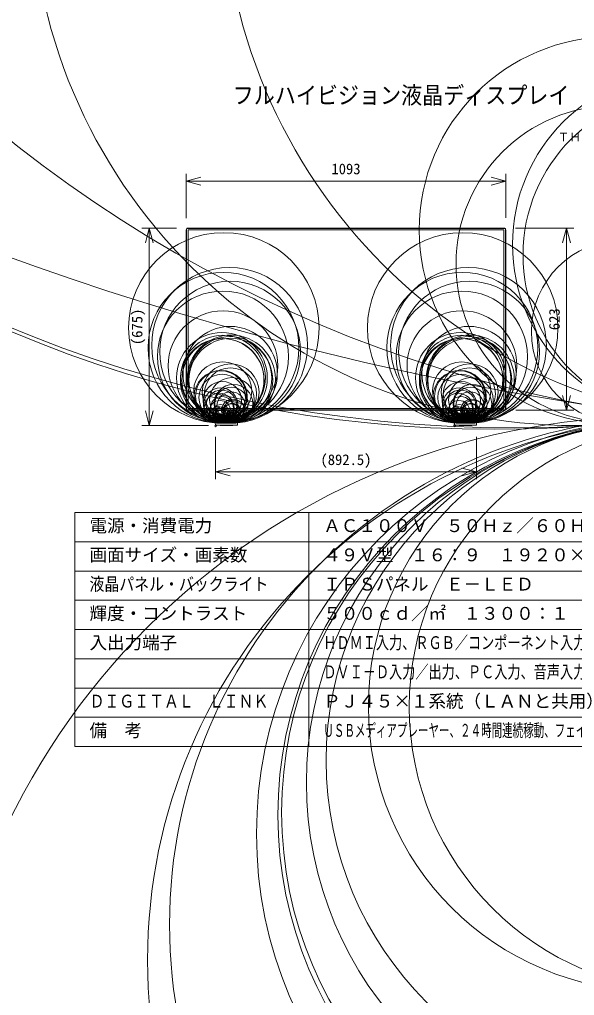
# Model space of a CAD drawing. Units: millimetres, scale not verified. Extents: x -420 to 631, y -246 to 1047.
# Drawn here: x -72 to 23, y -99.1 to 67.8 of the extents above; entities that cross this region are included whole.
import ezdxf
from ezdxf.enums import TextEntityAlignment as Align

# ---------------------------------------------------------------- set-up
doc = ezdxf.new("R2010")
doc.units = ezdxf.units.MM
doc.header["$LTSCALE"] = 0.125
for name, color, linetype, lineweight in [('0-0_0', 7, 'Continuous', 20), ('0-2_WAKU', 1, 'Continuous', 18), ('0-4_SUNPO', 3, 'Continuous', 18), ('0-5_GAIKEI', 1, 'Continuous', 18)]:
    doc.layers.add(name, color=color, linetype=linetype, lineweight=lineweight)
doc.layers.add('0-1_MOJI1', color=7, linetype='Continuous')
doc.layers.add('0-3_TOUROKU', color=7, linetype='Continuous')
doc.styles.add('ＭＳ ゴシック', font='')
doc.styles.get('ＭＳ ゴシック').set_extended_font_data('MS Gothic')

# ---------------------------------------------------------------- blocks, each defined once
blk = doc.blocks.new('_Open30')
at = {"layer": '0-0_0'}
blk.add_line((0, 0), (-1, 0), dxfattribs=at)
blk.add_lwpolyline([(-1, 0.26795), (0, 0), (-1, -0.26795)], dxfattribs=at)
blk = doc.blocks.new('D3')
at = {"layer": '0-4_SUNPO'}
for p, q in [((21.0609, 221.3111), (21.0609, 228.9125)), ((75.7109, 221.3611), (75.7109, 228.9125)), ((73.2109, 227.6625), (23.5609, 227.6625))]:
    blk.add_line(p, q, dxfattribs=at)
at = {"layer": '0-4_SUNPO', "xscale": 2.5, "yscale": 2.5, "rotation": 180}
blk.add_blockref('_Open30', (21.0609, 227.6625), dxfattribs=at)
at = {"layer": '0-4_SUNPO', "xscale": 2.5, "yscale": 2.5}
blk.add_blockref('_Open30', (75.7109, 227.6625), dxfattribs=at)
at = {"layer": '0-4_SUNPO', "color": 7, "style": 'ＭＳ ゴシック'}
blk.add_text('1093', height=1.833, dxfattribs=at).set_placement((45.8859, 228.2875), align=Align.BOTTOM_LEFT)
blk = doc.blocks.new('D4')
at = {"layer": '0-4_SUNPO'}
for p, q in [((77.3909, 219.6311), (87.3713, 219.6311)), ((86.1213, 217.1311), (86.1213, 190.9811)), ((77.4409, 188.4811), (87.3713, 188.4811))]:
    blk.add_line(p, q, dxfattribs=at)
at = {"layer": '0-4_SUNPO', "xscale": 2.5, "yscale": 2.5}
for p, rotation in [((86.1213, 219.6311), 90), ((86.1213, 188.4811), 270)]:
    blk.add_blockref('_Open30', p, dxfattribs=dict(at, rotation=rotation))
at = {"layer": '0-4_SUNPO', "color": 7, "style": 'ＭＳ ゴシック'}
blk.add_text('623', height=1.833, rotation=90, dxfattribs=at).set_placement((85.4963, 202.1811), align=Align.BOTTOM_LEFT)
blk = doc.blocks.new('D5')
at = {"layer": '0-4_SUNPO'}
for p, q in [((26.0728, 183.9646), (26.0728, 176.6935)), ((70.699, 183.9646), (70.699, 176.6935)), ((28.5728, 177.9435), (68.199, 177.9435))]:
    blk.add_line(p, q, dxfattribs=at)
at = {"layer": '0-4_SUNPO', "xscale": 2.5, "yscale": 2.5, "rotation": 180}
blk.add_blockref('_Open30', (26.0728, 177.9435), dxfattribs=at)
at = {"layer": '0-4_SUNPO', "xscale": 2.5, "yscale": 2.5}
blk.add_blockref('_Open30', (70.699, 177.9435), dxfattribs=at)
at = {"layer": '0-4_SUNPO', "color": 7, "style": 'ＭＳ ゴシック'}
blk.add_text('(892.5)', height=1.833, dxfattribs=at).set_placement((44.0109, 178.5685), align=Align.BOTTOM_LEFT)
blk = doc.blocks.new('D6')
at = {"layer": '0-4_SUNPO'}
for p, q in [((19.3809, 219.6311), (13.4767, 219.6311)), ((14.7267, 217.1311), (14.7267, 188.3603)), ((24.8728, 185.8603), (13.4767, 185.8603))]:
    blk.add_line(p, q, dxfattribs=at)
at = {"layer": '0-4_SUNPO', "xscale": 2.5, "yscale": 2.5}
for p, rotation in [((14.7267, 219.6311), 90), ((14.7267, 185.8603), 270)]:
    blk.add_blockref('_Open30', p, dxfattribs=dict(at, rotation=rotation))
at = {"layer": '0-4_SUNPO', "color": 7, "style": 'ＭＳ ゴシック'}
blk.add_text('(675)', height=1.833, rotation=90, dxfattribs=at).set_placement((14.1017, 199.6207), align=Align.BOTTOM_LEFT)

msp = doc.modelspace()

# ---------------------------------------------------------------- linework, layer by layer
at = {"layer": '0-2_WAKU', "color": 4}
for p, q in [((-62.5005, -56.4969), (-62.5005, -16.4969)), ((-62.5005, -16.4969), (62.4995, -16.4969)), ((-22.5005, -56.4969), (-22.5005, -16.4969)), ((-62.5005, -56.4969), (62.4995, -56.4969))]:
    msp.add_line(p, q, dxfattribs=at)
at = {"layer": '0-2_WAKU'}
for p, q in [((62.4995, -21.4969), (-62.5005, -21.4969)), ((62.4995, -26.4969), (-62.5005, -26.4969)), ((62.4995, -31.4969), (-62.5005, -31.4969)), ((-62.5005, -36.4969), (62.4995, -36.4969)), ((-62.5005, -41.4969), (62.4995, -41.4969)), ((-62.5005, -46.4969), (62.4995, -46.4969)), ((-62.5005, -51.4969), (62.4995, -51.4969))]:
    msp.add_line(p, q, dxfattribs=at)
at = {"layer": '0-5_GAIKEI', "color": 7}
for p, q in [((-43.4396, 1.2542), (-43.4396, 31.8143)), ((-43.4396, 31.8143), (-43.4271, 31.8143)), ((-43.1197, 32.1342), (-43.1197, 32.1217)), ((-43.1197, 32.1342), (10.8904, 32.1342)), ((11.2104, 31.8643), (11.2104, 1.3042)), ((10.9404, 0.9842), (-43.1197, 0.9842)), ((-37.647, 0.0725), (-37.6706, -0.1679)), ((-35.5496, 0.1634), (-37.556, 0.1634)), ((-37.0778, 0.1638), (-37.0778, 0.9842)), ((-36.0278, 0.9842), (-36.0278, 0.1638)), ((-35.4397, -0.168), (-35.4585, 0.0725)), ((3.2292, 0.0725), (3.2056, -0.1679)), ((5.3267, 0.1634), (3.3203, 0.1634)), ((3.7985, 0.1638), (3.7985, 0.9842)), ((4.8485, 0.9842), (4.8485, 0.1638)), ((5.4366, -0.168), (5.4178, 0.0725)), ((-38.4278, -1.5323), (-38.3597, -0.7545)), ((-38.3779, -1.5866), (-34.7276, -1.5866)), ((-35.3316, -0.2866), (-37.7739, -0.2866)), ((-37.6278, -1.6366), (-37.6278, -1.5866)), ((-34.6778, -1.5323), (-34.7458, -0.7545)), ((2.4485, -1.5323), (2.5165, -0.7545)), ((2.4983, -1.5866), (6.1487, -1.5866)), ((5.5446, -0.2866), (3.1023, -0.2866)), ((3.2485, -1.6366), (3.2485, -1.5866)), ((6.1985, -1.5323), (6.1304, -0.7545))]:
    msp.add_line(p, q, dxfattribs=at)
at = {"layer": '0-5_GAIKEI'}
for p, q in [((-43.4396, 31.7643), (-43.4271, 31.7643)), ((-43.4271, 1.2542), (-43.4271, 31.8143)), ((-43.4196, 1.1542), (-43.4196, 31.9643)), ((-43.3896, 31.9643), (-43.4196, 31.9643)), ((-43.3896, 31.9643), (-43.3896, 1.1542)), ((-43.2697, 32.1142), (-43.2697, 32.0842)), ((-43.2697, 32.1142), (11.0404, 32.1142)), ((11.0404, 32.0842), (-43.2697, 32.0842)), ((-43.1247, 31.7693), (-43.1247, 1.3492)), ((10.8904, 32.1217), (-43.1197, 32.1217)), ((10.8454, 31.8193), (-43.0747, 31.8193)), ((-43.0697, 32.1342), (-43.0697, 32.1217)), ((10.8404, 32.1342), (10.8404, 32.1217)), ((10.8904, 32.1342), (10.8904, 32.1217)), ((10.8954, 1.3492), (10.8954, 31.7693)), ((11.0404, 32.0842), (11.0404, 32.1142)), ((11.1904, 31.9643), (11.1604, 31.9643)), ((11.1604, 1.1542), (11.1604, 31.9643)), ((11.1904, 31.9643), (11.1904, 1.1542)), ((11.2104, 31.8643), (11.1979, 31.8643)), ((11.1979, 1.3042), (11.1979, 31.8643)), ((11.2104, 31.8143), (11.1979, 31.8143)), ((-43.4396, 1.3042), (-43.4271, 1.3042)), ((-43.4396, 1.2542), (-43.4271, 1.2542)), ((-43.4196, 1.1542), (-43.3896, 1.1542)), ((-43.2697, 1.0342), (-43.2697, 1.0042)), ((-43.2697, 1.0342), (11.0404, 1.0342)), ((11.0404, 1.0042), (-43.2697, 1.0042)), ((-43.1197, 0.9842), (-43.1197, 0.9967)), ((10.9404, 0.9967), (-43.1197, 0.9967)), ((-43.0747, 1.2992), (10.8454, 1.2992)), ((-43.0697, 0.9842), (-43.0697, 0.9967)), ((6.7928, 0.8237), (6.7872, 0.9842)), ((7.6097, 0.8237), (6.7928, 0.8237)), ((7.5947, 0.8093), (6.8078, 0.8093)), ((6.8313, 0.8093), (6.8313, 0.9842)), ((7.5712, 0.8093), (7.5712, 0.9842)), ((7.6153, 0.9842), (7.6097, 0.8237)), ((10.8904, 0.9842), (10.8904, 0.9967)), ((10.9404, 0.9842), (10.9404, 0.9967)), ((11.0404, 1.0042), (11.0404, 1.0342)), ((11.1604, 1.1542), (11.1904, 1.1542)), ((11.2104, 1.3542), (11.1979, 1.3542)), ((11.2104, 1.3042), (11.1979, 1.3042)), ((-38.4278, -1.5323), (-34.6778, -1.5323)), ((-38.3868, -1.0635), (-38.3894, -1.0941)), ((-38.3824, -1.0137), (-38.3868, -1.0635)), ((-38.3782, -0.9663), (-38.3824, -1.0137)), ((-38.3761, -0.9416), (-38.3782, -0.9663)), ((-38.3725, -0.9004), (-38.3761, -0.9416)), ((-37.7739, -0.2866), (-37.7739, -0.5926)), ((-37.16, -0.6805), (-35.9455, -0.6805)), ((-37.16, -0.7991), (-35.9455, -0.7991)), ((-37.1564, -1.0619), (-35.9491, -1.0619)), ((-37.1564, -1.2431), (-35.9491, -1.2431)), ((-35.4395, -0.168), (-35.4395, -0.168)), ((-35.3316, -0.2866), (-35.3316, -0.5926)), ((-34.8827, -0.885), (-34.9007, -0.5768)), ((-34.7161, -1.0941), (-34.7188, -1.0635)), ((2.4485, -1.5323), (6.1985, -1.5323)), ((2.4895, -1.0635), (2.4868, -1.0941)), ((2.4938, -1.0137), (2.4895, -1.0635)), ((2.498, -0.9663), (2.4938, -1.0137)), ((2.5002, -0.9416), (2.498, -0.9663)), ((2.5038, -0.9004), (2.5002, -0.9416)), ((3.1023, -0.2866), (3.1023, -0.5926)), ((3.7162, -0.6805), (4.9307, -0.6805)), ((3.7162, -0.7991), (4.9307, -0.7991)), ((3.7199, -1.0619), (4.9271, -1.0619)), ((3.7199, -1.2431), (4.9271, -1.2431)), ((5.4368, -0.168), (5.4368, -0.168)), ((5.5446, -0.2866), (5.5446, -0.5926)), ((5.9935, -0.885), (5.9756, -0.5768)), ((6.1601, -1.0941), (6.1575, -1.0635))]:
    msp.add_line(p, q, dxfattribs=at)
at = {"layer": '0-5_GAIKEI', "color": 7}
for points in [[(-37.6278, -1.6366), (-35.4778, -1.6366), (-35.4778, -1.5866)], [(3.2485, -1.6366), (5.3985, -1.6366), (5.3985, -1.5866)]]:
    msp.add_lwpolyline(points, dxfattribs=at)
at = {"layer": '0-5_GAIKEI'}
for centre, radius in [((105.615, 521.4714), 525.7065), ((67.067, 223.6299), 225.6601), ((12.7677, 222.9143), 224.9417), ((9.2334, 209.7574), 212.0252), ((56.6309, 92.2486), 93.8799), ((23.18, 91.6455), 93.2761), ((29.5017, 31.7871), 33.0849), ((29.8037, 25.9817), 27.1019), ((-37.0225, 15.0537), 16.2973), ((3.8537, 15.0537), 16.2973), ((31.2589, 14.4463), 15.6553), ((-36.0335, 12.0764), 13.3198), ((4.8427, 12.0764), 13.3198), ((-37.0877, 11.6637), 12.9068), ((3.7886, 11.6637), 12.9068), ((-35.9384, 10.9877), 12.0496), ((4.9378, 10.9877), 12.0496), ((-37.1772, 10.1562), 11.2181), ((3.699, 10.1562), 11.2181), ((-37.1576, 8.5943), 9.3934), ((3.7186, 8.5943), 9.3934), ((-35.939, 7.2659), 8.065), ((4.9373, 7.2659), 8.065), ((-37.3504, 6.5237), 7.7601), ((-37.1658, 6.5662), 7.2467), ((-35.7416, 6.3066), 7.5426), ((-35.9397, 6.448), 7.1284), ((3.5259, 6.5237), 7.7601), ((3.7104, 6.5662), 7.2467), ((5.1346, 6.3066), 7.5426), ((4.9365, 6.448), 7.1284), ((-37.2925, 6.094), 7.1543), ((-37.1845, 6.2241), 7.0231), ((-35.8232, 6.1158), 7.1763), ((3.5837, 6.094), 7.1543), ((3.6917, 6.2241), 7.0231), ((5.0531, 6.1158), 7.1763), ((-37.2062, 4.2846), 4.9647), ((-35.8468, 4.068), 4.8658), ((3.6701, 4.2846), 4.9647), ((5.0295, 4.068), 4.8658), ((-37.6181, 3.2661), 4.4915), ((-37.4286, 3.3696), 4.4265), ((-37.3056, 3.1762), 3.9728), ((-35.8843, 3.7816), 4.4615), ((3.2582, 3.2661), 4.4915), ((3.4477, 3.3696), 4.4265), ((3.5707, 3.1762), 3.9728), ((4.992, 3.7816), 4.4615), ((-37.2707, 2.6145), 3.2934), ((-35.6339, 2.7595), 3.8148), ((-35.3769, 2.0905), 3.3108), ((3.6055, 2.6145), 3.2934), ((5.2423, 2.7595), 3.8148), ((5.4994, 2.0905), 3.3108), ((-37.5508, 1.8782), 2.9301), ((-37.8117, 1.3438), 2.5595), ((-37.4225, 1.8194), 2.6111), ((-35.7127, 2.0676), 2.861), ((-35.7833, 1.7312), 2.4086), ((3.3254, 1.8782), 2.9301), ((3.0646, 1.3438), 2.5595), ((3.4537, 1.8194), 2.6111), ((5.1635, 2.0676), 2.861), ((5.0929, 1.7312), 2.4086), ((-37.6747, 0.8086), 1.8533), ((-37.355, 1.3227), 1.9988), ((-37.5575, 0.5886), 1.373), ((-35.4447, 0.9107), 1.9564), ((-35.2133, 0.7403), 1.9507), ((-35.6882, 0.7175), 1.3905), ((-35.5624, 0.6817), 1.4669), ((3.2016, 0.8086), 1.8533), ((3.5212, 1.3227), 1.9988), ((3.3188, 0.5886), 1.373), ((5.4316, 0.9107), 1.9564), ((5.6629, 0.7403), 1.9507), ((5.1881, 0.7175), 1.3905), ((5.3138, 0.6817), 1.4669), ((-37.9741, 0.2053), 1.4095), ((-37.7843, 0.1439), 1.1796), ((-38.1052, -0.4665), 0.725), ((-37.8807, -0.2946), 0.7308), ((-37.4524, 0.4456), 1.1163), ((-37.6459, 0.0842), 0.8608), ((-37.5031, 0.2347), 0.9002), ((-37.7204, -0.2436), 0.5246), ((-37.5696, -0.167), 0.4933), ((-35.618, 0.219), 0.8871), ((-35.2869, -0.0362), 0.9964), ((-35.4363, -0.0349), 0.7394), ((-35.5543, -0.0511), 0.6099), ((-35.0564, -0.211), 0.9865), ((-35.3518, -0.3606), 0.4029), ((-35.1769, -0.4691), 0.5498), ((2.9022, 0.2053), 1.4095), ((3.0919, 0.1439), 1.1796), ((2.771, -0.4665), 0.725), ((2.9956, -0.2946), 0.7308), ((3.4238, 0.4456), 1.1163), ((3.2303, 0.0842), 0.8608), ((3.3732, 0.2347), 0.9002), ((3.1558, -0.2436), 0.5246), ((3.3066, -0.167), 0.4933), ((5.2582, 0.219), 0.8871), ((5.5893, -0.0362), 0.9964), ((5.4399, -0.0349), 0.7394), ((5.322, -0.0511), 0.6099), ((5.8198, -0.211), 0.9865), ((5.5244, -0.3606), 0.4029), ((5.6993, -0.4691), 0.5498), ((36.8986, -123.1244), 123.0389), ((42.5175, -93.0197), 92.5766), ((40.493, -86.9599), 86.7962), ((-38.2929, -0.4911), 0.4001), ((-38.1945, -0.7896), 0.3897), ((-38.4186, -1.6863), 0.1544), ((-38.2517, -0.9428), 0.2263), ((-38.4278, -1.4976), 0.0345), ((-38.4241, -1.564), 0.032), ((-38.4264, -1.5464), 0.0143), ((-38.4268, -1.5374), 0.00527), ((-38.4267, -1.5364), 0.0043), ((-38.427, -1.5353), 0.00316), ((-38.427, -1.5352), 0.00306), ((-38.3058, -1.0533), 0.1033), ((-38.3255, -1.0795), 0.0704), ((-38.338, -1.0915), 0.0532), ((-38.3497, -1.0977), 0.0399), ((-37.9686, -0.5936), 0.4191), ((-38.0815, -0.7815), 0.2005), ((-38.0427, -0.7741), 0.224), ((-38.1132, -0.837), 0.1365), ((-38.1343, -0.8662), 0.1005), ((-38.153, -0.8861), 0.0732), ((-38.1291, -0.8883), 0.094), ((-38.1382, -0.8899), 0.0847), ((-38.1721, -0.9004), 0.0493), ((-37.7985, -0.4892), 0.2669), ((-37.8382, -0.5823), 0.1658), ((-37.774, -0.7928), 0.2002), ((-37.8705, -0.6413), 0.0985), ((-37.8999, -0.6777), 0.0517), ((-37.9191, -0.6918), 0.028), ((-37.6167, -0.3397), 0.3143), ((-37.6603, -0.4591), 0.1872), ((-37.6892, -0.5193), 0.1204), ((-37.7151, -0.5613), 0.0711), ((-37.7339, -0.5821), 0.0431), ((-37.7483, -0.5922), 0.0255), ((-35.4766, -0.3773), 0.2748), ((-35.419, -0.5159), 0.1247), ((-35.3315, -0.7928), 0.2002), ((-34.9507, -0.6567), 0.5285), ((-35.274, -0.57), 0.1795), ((-35.3784, -0.5763), 0.0519), ((-35.3572, -0.5921), 0.0255), ((-35.0907, -0.716), 0.2883), ((-35.2182, -0.6647), 0.0696), ((-35.0242, -0.7807), 0.2012), ((-35.188, -0.691), 0.0295), ((-34.8126, -0.4911), 0.4001), ((-34.8795, -0.8814), 0.2927), ((-34.9933, -0.835), 0.1388), ((-34.9741, -0.8888), 0.0916), ((-34.9634, -0.8758), 0.0882), ((-34.9662, -0.8899), 0.0837), ((-34.9395, -0.8967), 0.0565), ((-34.9343, -0.9001), 0.0503), ((-34.799, -1.0538), 0.1025), ((-34.7752, -1.0842), 0.0639), ((-34.7604, -1.0961), 0.0448), ((-34.7563, -1.098), 0.0404), ((39.6054, -71.4111), 71.0403), ((39.886, -68.2293), 67.6525), ((39.886, -67.7663), 67.0122), ((39.1332, -62.6615), 62.0303), ((36.3572, -49.6543), 48.6458), ((43.4089, -49.7192), 48.7109), ((2.5833, -0.4911), 0.4001), ((2.6817, -0.7896), 0.3897), ((2.4576, -1.6863), 0.1544), ((2.6245, -0.9428), 0.2263), ((2.4485, -1.4976), 0.0345), ((2.4522, -1.564), 0.032), ((2.4498, -1.5464), 0.0143), ((2.4494, -1.5374), 0.00527), ((2.4495, -1.5364), 0.0043), ((2.4493, -1.5353), 0.00316), ((2.4493, -1.5352), 0.00306), ((2.5704, -1.0533), 0.1033), ((2.5507, -1.0795), 0.0704), ((2.5382, -1.0915), 0.0532), ((2.5265, -1.0977), 0.0399), ((2.9076, -0.5936), 0.4191), ((2.7948, -0.7815), 0.2005), ((2.8336, -0.7741), 0.224), ((2.763, -0.837), 0.1365), ((2.7419, -0.8662), 0.1005), ((2.7232, -0.8861), 0.0732), ((2.7471, -0.8883), 0.094), ((2.738, -0.8899), 0.0847), ((2.7041, -0.9004), 0.0493), ((3.0777, -0.4892), 0.2669), ((3.0381, -0.5823), 0.1658), ((3.1023, -0.7928), 0.2002), ((3.0058, -0.6413), 0.0985), ((2.9763, -0.6777), 0.0517), ((2.9572, -0.6918), 0.028), ((3.2595, -0.3397), 0.3143), ((3.216, -0.4591), 0.1872), ((3.1871, -0.5193), 0.1204), ((3.1611, -0.5613), 0.0711), ((3.1423, -0.5821), 0.0431), ((3.128, -0.5922), 0.0255), ((5.3996, -0.3773), 0.2748), ((5.4573, -0.5159), 0.1247), ((5.5447, -0.7928), 0.2002), ((5.9255, -0.6567), 0.5285), ((5.6023, -0.57), 0.1795), ((5.4979, -0.5763), 0.0519), ((5.519, -0.5921), 0.0255), ((5.7856, -0.716), 0.2883), ((5.658, -0.6647), 0.0696), ((5.852, -0.7807), 0.2012), ((5.6882, -0.691), 0.0295), ((6.0636, -0.4911), 0.4001), ((5.9968, -0.8814), 0.2927), ((5.8829, -0.835), 0.1388), ((5.9022, -0.8888), 0.0916), ((5.9129, -0.8758), 0.0882), ((5.91, -0.8899), 0.0837), ((5.9367, -0.8967), 0.0565), ((5.9419, -0.9001), 0.0503), ((6.0772, -1.0538), 0.1025), ((6.101, -1.0842), 0.0639), ((6.1159, -1.0961), 0.0448), ((6.1199, -1.098), 0.0404)]:
    msp.add_circle(centre, radius, dxfattribs=at)
at = {"layer": '0-5_GAIKEI', "color": 7}
for centre, radius in [((42.0049, 29.3241), 29.6336), ((42.0311, 27.5525), 27.8629), ((38.7125, -58.8906), 58.236)]:
    msp.add_circle(centre, radius, dxfattribs=at)
for centre, radius, start, end in [((-43.2697, 31.9643), 0.15, 90, 180), ((11.0404, 31.9643), 0.15, 0, 90), ((-43.2697, 1.1542), 0.15, 180, 270), ((-37.5474, 0.0638), 0.1, 94.92246, 175.00644), ((-35.5581, 0.0638), 0.1, 4.99353, 85.07751), ((3.3289, 0.0638), 0.1, 94.92246, 175.00644), ((5.3181, 0.0638), 0.1, 4.99353, 85.07751), ((11.0404, 1.1542), 0.15, 270, 0), ((-38.3779, -1.5366), 0.05, 175, 270), ((-38.1605, -0.7719), 0.2, 102.8535, 174.9998), ((-38.2935, -0.1866), 0.4, 282.79316, 330.00002), ((-37.7739, -0.4866), 0.2, 89.99989, 150), ((-37.8183, -0.1554), 0.1481, 297.62338, 355.15246), ((-35.2873, -0.1495), 0.1533, 186.92139, 243.42896), ((-35.3316, -0.4866), 0.2, 30, 90.00011), ((-34.812, -0.1868), 0.4, 210.00009, 257.20703), ((-34.9451, -0.7717), 0.2, 5.00001, 77.12205), ((-34.7276, -1.5366), 0.05, 270, 5), ((2.4983, -1.5366), 0.05, 175, 270), ((2.7158, -0.7719), 0.2, 102.8535, 174.9998), ((2.5827, -0.1866), 0.4, 282.79316, 330.00002), ((3.1023, -0.4866), 0.2, 89.99989, 150), ((3.0579, -0.1554), 0.1481, 297.62338, 355.15246), ((5.5889, -0.1495), 0.1533, 186.92139, 243.42896), ((5.5446, -0.4866), 0.2, 30, 90.00011), ((6.0643, -0.1868), 0.4, 210.00009, 257.20703), ((5.9312, -0.7717), 0.2, 5.00001, 77.12205), ((6.1487, -1.5366), 0.05, 270, 5)]:
    msp.add_arc(centre, radius, start, end, dxfattribs=at)
at = {"layer": '0-5_GAIKEI'}
for centre, radius, start, end in [((-43.2697, 31.9643), 0.12, 90, 180), ((-43.0747, 31.7693), 0.05, 90, 180), ((10.8454, 31.7693), 0.05, 0, 90), ((11.0404, 31.9643), 0.12, 0, 90), ((-43.2697, 1.1542), 0.12, 180, 270), ((-43.0747, 1.3492), 0.05, 180, 270), ((6.8078, 0.8243), 0.015, 182, 270), ((7.5947, 0.8243), 0.015, 270, 358), ((10.8454, 1.3492), 0.05, 270, 0), ((11.0404, 1.1542), 0.12, 270, 0), ((-2520.3679, 144.1155), 2486.3767, 356.65673, 356.66384), ((1920.1759, -0.0018), 1958.1231, 180.01126, 180.0202), ((-1946.7545, -0.0146), 1911.5962, 359.97969, 359.98885), ((-2479.4916, 144.1155), 2486.3767, 356.65673, 356.66384), ((1961.0522, -0.0018), 1958.1231, 180.01126, 180.0202), ((-1905.8783, -0.0146), 1911.5962, 359.97969, 359.98885)]:
    msp.add_arc(centre, radius, start, end, dxfattribs=at)
for centre, major_axis, ratio, start_param, end_param in [((-38.1875, -1.081), (-0.1992, 0.0174), 0.99536, 6.26413193, 6.28318531), ((-38.1875, -1.081), (-0.1992, 0.0174), 0.99536, 4.97674252, 6.26413193), ((-34.918, -1.081), (0.1992, 0.0174), 0.995362, 0.01905272, 1.30644259), ((-34.918, -1.081), (0.1992, 0.0174), 0.995362, 6.28318531, 6.30223803), ((2.6887, -1.081), (-0.1992, 0.0174), 0.99536, 6.26413193, 6.28318531), ((2.6887, -1.081), (-0.1992, 0.0174), 0.99536, 4.97674252, 6.26413193), ((5.9582, -1.081), (0.1992, 0.0174), 0.995362, 0.01905272, 1.30644259), ((5.9582, -1.081), (0.1992, 0.0174), 0.995362, 6.28318531, 6.30223803)]:
    msp.add_ellipse(centre, major_axis=major_axis, ratio=ratio, start_param=start_param, end_param=end_param, dxfattribs=at)

# ---------------------------------------------------------------- block references
at = {"layer": '0-4_SUNPO'}
for name in ['D3', 'D6', 'D4', 'D5']:
    msp.add_blockref(name, (-64.5005, -187.4969), dxfattribs=at)

# ---------------------------------------------------------------- texts
at = {"layer": '0-1_MOJI1', "style": 'ＭＳ ゴシック'}
for s, height, width, p in [('フルハイビジョン液晶ディスプレイ（スタンド付）', 2.933, 0.9, (-35.5005, 52.5031)), ('液晶パネル・バックライト', 2.199, 0.85, (-60.0005, -30.4969)), ('ＨＤＭＩ入力、ＲＧＢ／コンポーネント入力、ビデオ入力、ＵＳＢ', 2.199, 0.75, (-20.0005, -40.4969)), ('ＤＶＩ－Ｄ入力／出力、ＰＣ入力、音声入力／出力、外部制御端子', 2.199, 0.75, (-20.0005, -45.4969)), ('ＤＩＧＩＴＡＬ\u3000ＬＩＮＫ', 2.199, 0.85, (-60.0005, -50.4969)), ('ＵＳＢメディアプレーヤー、２４時間連続稼動、フェイルオーバー＆フェイルバック', 2.199, 0.6, (-20.0005, -55.4969))]:
    msp.add_text(s, height=height, dxfattribs=dict(at, width=width)).set_placement(p, align=Align.BOTTOM_LEFT)
for s, p in [('電源・消費電力', (-60.0005, -20.4969)), ('ＡＣ１００Ｖ\u3000５０Ｈｚ／６０Ｈｚ\u3000１６０Ｗ', (-20.0005, -20.4969)), ('画面サイズ・画素数', (-60.0005, -25.4969)), ('４９Ｖ型\u3000１６：９\u3000１９２０×１０８０画素', (-20.0005, -25.4969)), ('ＩＰＳパネル\u3000Ｅ－ＬＥＤ', (-20.0005, -30.4969)), ('輝度・コントラスト', (-60.0005, -35.4969)), ('５００ｃｄ／㎡\u3000１３００：１', (-20.0005, -35.4969)), ('入出力端子', (-60.0005, -40.4969)), ('ＰＪ４５×１系統（ＬＡＮと共用）', (-20.0005, -50.4969)), ('備\u3000考', (-60.0005, -55.4969))]:
    msp.add_text(s, height=2.199, dxfattribs=at).set_placement(p, align=Align.BOTTOM_LEFT)
at = {"layer": '0-3_TOUROKU', "style": 'ＭＳ ゴシック'}
msp.add_text('ＴＨ４９ＬＦ８Ｊ＋ＴＹＳＴ４３ＰＥ８', height=1.466, dxfattribs=at).set_placement((20.0994, 46.5031), align=Align.BOTTOM_LEFT)

doc.saveas('drawing.dxf')
